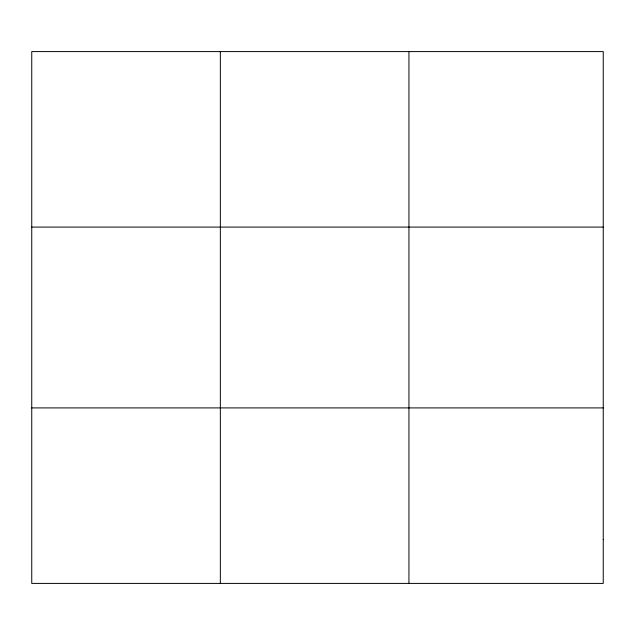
<?xml version="1.0" encoding="UTF-8"?>
<svg xmlns="http://www.w3.org/2000/svg" width="635" height="635" viewBox="0 0 635 635"><rect width="100%" height="100%" fill="white"/><g stroke="black" fill="none" stroke-linecap="round" stroke-linejoin="round"><path stroke-width="0.95" d="M220.345 583.406L220.345 51.594M408.94 583.406L408.94 51.594M31.75 227.092L603.25 227.092M31.75 407.908L603.25 407.908M603.25 539.536L603.25 583.406L31.75 583.406L31.75 51.594L603.25 51.594L603.25 539.536"/></g></svg>
